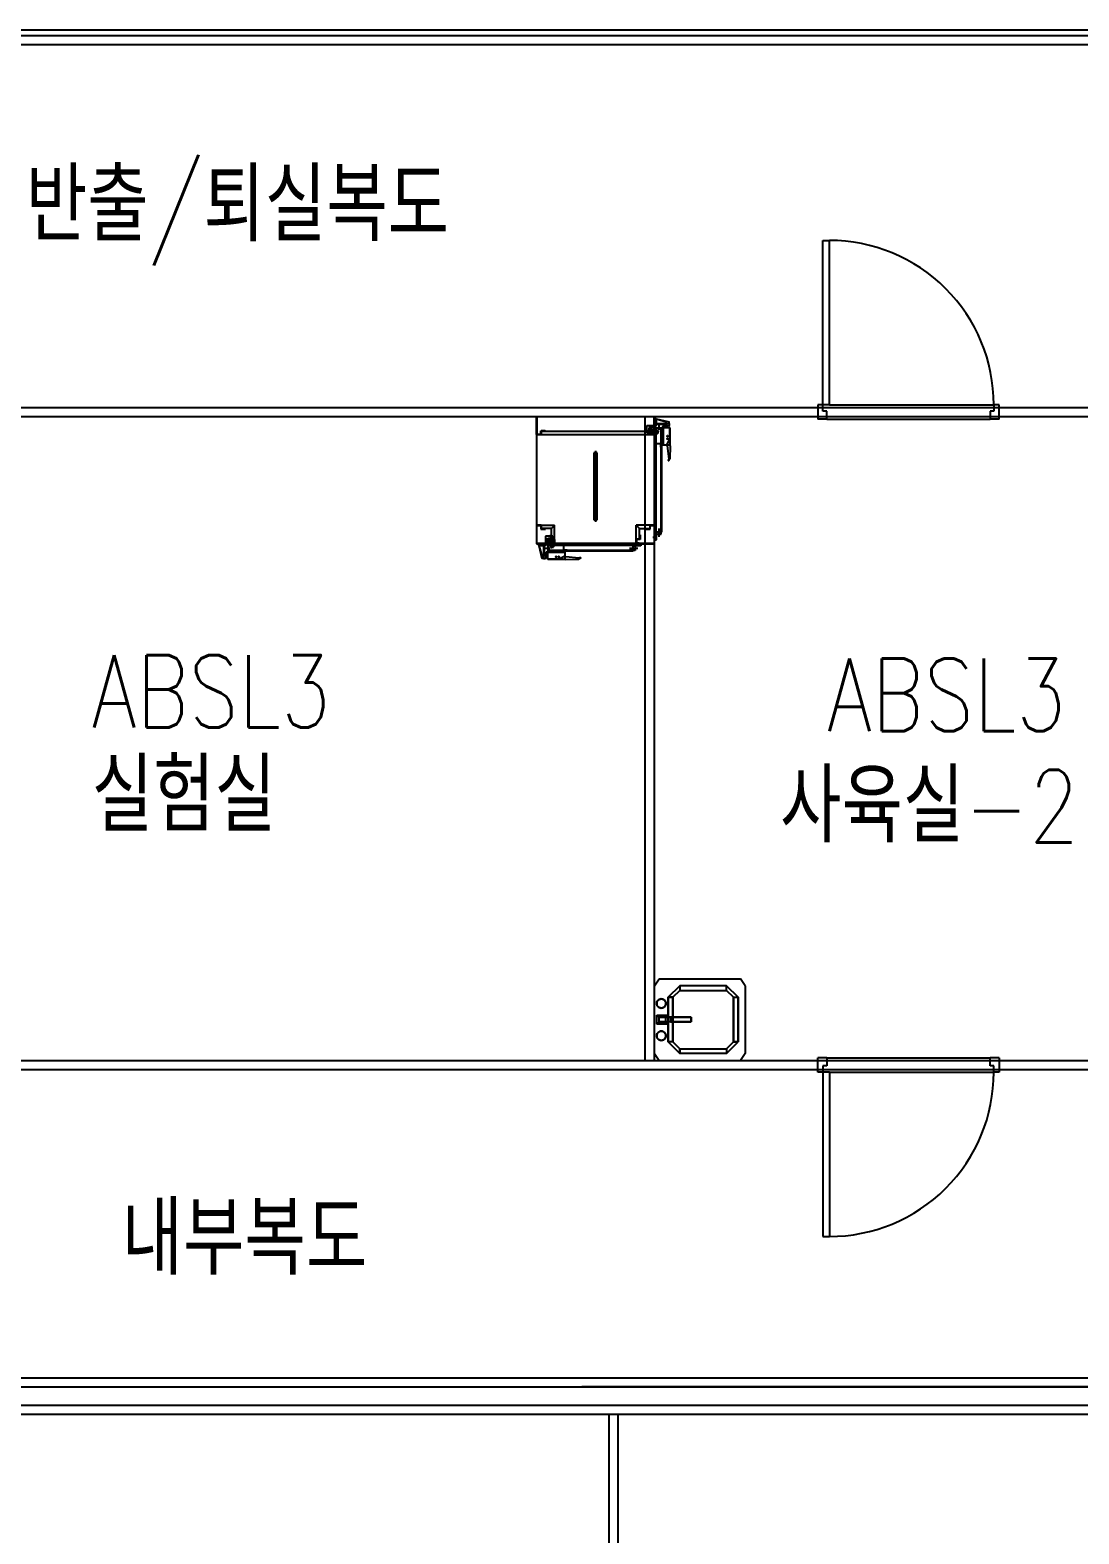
# Model space of a CAD drawing. Header units: millimetres. Extents: x 592430 to 684586, y -483905 to -416366.
# Drawn here: x 634892 to 640673, y -435768 to -427479 of the extents above; entities that cross this region are included whole.
import ezdxf

# ---------------------------------------------------------------- set-up
doc = ezdxf.new("R2010")
doc.units = ezdxf.units.MM
doc.header["$LTSCALE"] = 500
doc.layers.add('동물실', color=9, linetype='Continuous')
doc.layers.add('빌트인', color=1, linetype='Continuous')
doc.styles.add('GHD', font='simple.shx', dxfattribs={"bigfont": 'whgtxt.shx'})

# ---------------------------------------------------------------- blocks, each defined once
blk = doc.blocks.new('A$C5514002B')
at = {"layer": '빌트인', "color": 9}
for p, q in [((-352.5, 159.2), (-327.1, 197.3)), ((122.1, 197.3), (-327.1, 197.3)), ((147.5, 159.2), (122.1, 197.3)), ((-352.5, -214.6), (-352.5, 159.2)), ((-250.7, 159.2), (-314.4, 95.5)), ((-250.7, 159.2), (-314.4, 95.5)), ((-314.4, 95.5), (-314.4, -150.9)), ((-314.4, 95.5), (-288.9, 95.5)), ((-314.4, -150.9), (-314.4, 95.5)), ((-288.9, 95.5), (-314.4, 95.5)), ((-250.7, 133.7), (-288.9, 95.5)), ((-288.9, 95.5), (-250.7, 133.7)), ((-288.9, -150.9), (-288.9, 95.5)), ((-288.9, 95.5), (-288.9, -150.9)), ((-250.7, 159.2), (7.4, 159.2)), ((-250.7, 133.7), (-250.7, 159.2)), ((-250.7, 159.2), (7.4, 159.2)), ((-250.7, 133.7), (-250.7, 159.2)), ((7.4, 133.7), (-250.7, 133.7)), ((7.4, 133.7), (-250.7, 133.7)), ((71.1, 95.5), (7.4, 159.2)), ((7.4, 159.2), (7.4, 133.7)), ((7.4, 159.2), (71.1, 95.5)), ((7.4, 133.7), (7.4, 159.2)), ((7.4, 133.7), (45.6, 95.5)), ((45.6, 95.5), (7.4, 133.7)), ((45.6, 95.5), (45.6, -150.9)), ((45.6, 95.5), (71.1, 95.5)), ((45.6, -150.9), (45.6, 95.5)), ((45.6, 95.5), (71.1, 95.5)), ((71.1, -150.9), (71.1, 95.5)), ((71.1, 95.5), (71.1, -150.9)), ((96.5, 83.4), (91.3, 79.4)), ((91.3, 79.4), (96.5, 83.4)), ((96.5, 83.4), (91.3, 79.4)), ((91.3, 79.4), (96.5, 83.4)), ((102.7, 86), (96.5, 83.4)), ((96.5, 83.4), (102.7, 86)), ((102.7, 86), (96.5, 83.4)), ((96.5, 83.4), (102.7, 86)), ((109.3, 86.9), (102.7, 86)), ((102.7, 86), (109.3, 86.9)), ((109.3, 86.9), (102.7, 86)), ((102.7, 86), (109.3, 86.9)), ((115.9, 86), (109.3, 86.9)), ((109.3, 86.9), (115.9, 86)), ((115.9, 86), (109.3, 86.9)), ((109.3, 86.9), (115.9, 86)), ((122.1, 83.4), (115.9, 86)), ((115.9, 86), (122.1, 83.4)), ((122.1, 83.4), (115.9, 86)), ((115.9, 86), (122.1, 83.4)), ((127.3, 79.4), (122.1, 83.4)), ((122.1, 83.4), (127.3, 79.4)), ((127.3, 79.4), (122.1, 83.4)), ((122.1, 83.4), (127.3, 79.4)), ((147.5, 159.2), (147.5, -214.6)), ((84.7, 68), (83.9, 61.4)), ((83.9, 61.4), (84.7, 68)), ((84.7, 68), (83.9, 61.4)), ((83.9, 61.4), (84.7, 68)), ((83.9, 61.4), (84.7, 54.8)), ((84.7, 54.8), (83.9, 61.4)), ((83.9, 61.4), (84.7, 54.8)), ((84.7, 54.8), (83.9, 61.4)), ((87.3, 74.2), (84.7, 68)), ((84.7, 68), (87.3, 74.2)), ((87.3, 74.2), (84.7, 68)), ((84.7, 68), (87.3, 74.2)), ((84.7, 54.8), (87.3, 48.6)), ((87.3, 48.6), (84.7, 54.8)), ((84.7, 54.8), (87.3, 48.6)), ((87.3, 48.6), (84.7, 54.8)), ((91.3, 79.4), (87.3, 74.2)), ((87.3, 74.2), (91.3, 79.4)), ((91.3, 79.4), (87.3, 74.2)), ((87.3, 74.2), (91.3, 79.4)), ((87.3, 48.6), (91.3, 43.4)), ((91.3, 43.4), (87.3, 48.6)), ((87.3, 48.6), (91.3, 43.4)), ((91.3, 43.4), (87.3, 48.6)), ((91.3, 43.4), (96.5, 39.4)), ((96.5, 39.4), (91.3, 43.4)), ((91.3, 43.4), (96.5, 39.4)), ((96.5, 39.4), (91.3, 43.4)), ((96.5, 39.4), (102.7, 36.8)), ((102.7, 36.8), (96.5, 39.4)), ((96.5, 39.4), (102.7, 36.8)), ((102.7, 36.8), (96.5, 39.4)), ((109.3, 36), (102.7, 36.8)), ((102.7, 36.8), (109.3, 36)), ((109.3, 36), (102.7, 36.8)), ((102.7, 36.8), (109.3, 36)), ((109.3, 36), (115.9, 36.8)), ((115.9, 36.8), (109.3, 36)), ((109.3, 36), (115.9, 36.8)), ((115.9, 36.8), (109.3, 36)), ((115.9, 36.8), (122.1, 39.4)), ((122.1, 39.4), (115.9, 36.8)), ((115.9, 36.8), (122.1, 39.4)), ((122.1, 39.4), (115.9, 36.8)), ((122.1, 39.4), (127.3, 43.4)), ((127.3, 43.4), (122.1, 39.4)), ((122.1, 39.4), (127.3, 43.4)), ((127.3, 43.4), (122.1, 39.4)), ((131.3, 74.2), (127.3, 79.4)), ((127.3, 79.4), (131.3, 74.2)), ((131.3, 74.2), (127.3, 79.4)), ((127.3, 79.4), (131.3, 74.2)), ((127.3, 43.4), (131.3, 48.6)), ((131.3, 48.6), (127.3, 43.4)), ((127.3, 43.4), (131.3, 48.6)), ((131.3, 48.6), (127.3, 43.4)), ((133.9, 68), (131.3, 74.2)), ((131.3, 74.2), (133.9, 68)), ((133.9, 68), (131.3, 74.2)), ((131.3, 74.2), (133.9, 68)), ((131.3, 48.6), (133.9, 54.8)), ((133.9, 54.8), (131.3, 48.6)), ((131.3, 48.6), (133.9, 54.8)), ((133.9, 54.8), (131.3, 48.6)), ((134.7, 61.4), (133.9, 68)), ((133.9, 68), (134.7, 61.4)), ((134.7, 61.4), (133.9, 68)), ((133.9, 68), (134.7, 61.4)), ((133.9, 54.8), (134.7, 61.4)), ((134.7, 61.4), (133.9, 54.8)), ((133.9, 54.8), (134.7, 61.4)), ((134.7, 61.4), (133.9, 54.8)), ((-56.1, -14.9), (-56.1, -40.4)), ((58.4, -14.9), (-56.1, -14.9)), ((-56.1, -14.9), (-56.1, -40.4)), ((45.6, -14.9), (-56.1, -14.9)), ((-56.1, -40.4), (-56.1, -14.9)), ((-56.1, -14.9), (-56.1, -40.4)), ((-56.1, -14.9), (45.6, -14.9)), ((58.4, -14.9), (-56.1, -14.9)), ((-56.1, -40.4), (58.4, -40.4)), ((-56.1, -40.4), (45.6, -40.4)), ((-56.1, -40.4), (45.6, -40.4)), ((58.4, -40.4), (-56.1, -40.4)), ((45.6, -14.9), (45.6, -40.4)), ((45.6, -14.9), (83.9, -14.9)), ((45.6, -40.4), (45.6, -14.9)), ((58.4, -14.9), (45.6, -14.9)), ((45.6, -14.9), (83.9, -14.9)), ((45.6, -14.9), (58.4, -14.9)), ((83.9, -40.4), (45.6, -40.4)), ((45.6, -40.4), (58.4, -40.4)), ((45.6, -40.4), (58.4, -40.4)), ((83.9, -40.4), (45.6, -40.4)), ((58.4, -40.4), (58.4, -14.9)), ((58.4, -14.9), (122.1, -14.9)), ((58.4, -40.4), (58.4, -14.9)), ((58.4, -14.9), (122.1, -14.9)), ((122.1, -40.4), (58.4, -40.4)), ((58.4, -40.4), (122.1, -40.4)), ((71.1, -2.2), (83.9, -14.9)), ((71.1, -53.1), (71.1, -2.2)), ((71.1, -2.2), (134.7, -2.2)), ((83.9, -14.9), (71.1, -2.2)), ((83.9, -40.4), (71.1, -53.1)), ((71.1, -53.1), (83.9, -40.4)), ((134.7, -53.1), (71.1, -53.1)), ((83.9, -14.9), (83.9, -40.4)), ((83.9, -14.9), (83.9, -40.4)), ((122.1, -14.9), (83.9, -14.9)), ((122.1, -40.4), (83.9, -40.4)), ((122.1, -14.9), (134.7, -2.2)), ((122.1, -14.9), (134.7, -2.2)), ((122.1, -14.9), (122.1, -40.4)), ((122.1, -14.9), (122.1, -40.4)), ((122.1, -40.4), (134.7, -53.1)), ((122.1, -40.4), (134.7, -53.1)), ((134.7, -2.2), (134.7, -53.1)), ((-314.4, -150.9), (-250.7, -214.6)), ((-288.9, -150.9), (-314.4, -150.9)), ((-250.7, -214.6), (-314.4, -150.9)), ((-288.9, -150.9), (-314.4, -150.9)), ((-250.7, -189.1), (-288.9, -150.9)), ((-288.9, -150.9), (-250.7, -189.1)), ((7.4, -214.6), (71.1, -150.9)), ((45.6, -150.9), (7.4, -189.1)), ((71.1, -150.9), (7.4, -214.6)), ((7.4, -189.1), (45.6, -150.9)), ((71.1, -150.9), (45.6, -150.9)), ((45.6, -150.9), (71.1, -150.9)), ((84.7, -110.2), (83.9, -116.8)), ((84.7, -110.2), (83.9, -116.8)), ((83.9, -116.8), (84.7, -110.2)), ((84.7, -110.2), (83.9, -116.8)), ((83.9, -116.8), (84.7, -123.3)), ((84.7, -123.3), (83.9, -116.8)), ((83.9, -116.8), (84.7, -123.3)), ((84.7, -123.3), (83.9, -116.8)), ((87.3, -104), (84.7, -110.2)), ((84.7, -110.2), (87.3, -104)), ((87.3, -104), (84.7, -110.2)), ((84.7, -110.2), (87.3, -104)), ((84.7, -123.3), (87.3, -129.5)), ((87.3, -129.5), (84.7, -123.3)), ((84.7, -123.3), (87.3, -129.5)), ((87.3, -129.5), (84.7, -123.3)), ((91.3, -98.8), (87.3, -104)), ((87.3, -104), (91.3, -98.8)), ((91.3, -98.8), (87.3, -104)), ((87.3, -104), (91.3, -98.8)), ((87.3, -129.5), (91.3, -134.8)), ((91.3, -134.8), (87.3, -129.5)), ((87.3, -129.5), (91.3, -134.8)), ((91.3, -134.8), (87.3, -129.5)), ((96.5, -94.8), (91.3, -98.8)), ((91.3, -98.8), (96.5, -94.8)), ((96.5, -94.8), (91.3, -98.8)), ((91.3, -98.8), (96.5, -94.8)), ((91.3, -134.8), (96.5, -138.8)), ((96.5, -138.8), (91.3, -134.8)), ((91.3, -134.8), (96.5, -138.8)), ((96.5, -138.8), (91.3, -134.8)), ((102.7, -92.2), (96.5, -94.8)), ((96.5, -94.8), (102.7, -92.2)), ((102.7, -92.2), (96.5, -94.8)), ((96.5, -94.8), (102.7, -92.2)), ((96.5, -138.8), (102.7, -141.4)), ((102.7, -141.4), (96.5, -138.8)), ((96.5, -138.8), (102.7, -141.4)), ((102.7, -141.4), (96.5, -138.8)), ((109.3, -91.3), (102.7, -92.2)), ((102.7, -92.2), (109.3, -91.3)), ((109.3, -91.3), (102.7, -92.2)), ((102.7, -92.2), (109.3, -91.3)), ((102.7, -141.4), (109.3, -142.2)), ((109.3, -142.2), (102.7, -141.4)), ((102.7, -141.4), (109.3, -142.2)), ((109.3, -142.2), (102.7, -141.4)), ((115.9, -92.2), (109.3, -91.3)), ((109.3, -91.3), (115.9, -92.2)), ((115.9, -92.2), (109.3, -91.3)), ((109.3, -91.3), (115.9, -92.2)), ((109.3, -142.2), (115.9, -141.4)), ((115.9, -141.4), (109.3, -142.2)), ((109.3, -142.2), (115.9, -141.4)), ((115.9, -141.4), (109.3, -142.2)), ((122.1, -94.8), (115.9, -92.2)), ((115.9, -92.2), (122.1, -94.8)), ((122.1, -94.8), (115.9, -92.2)), ((115.9, -92.2), (122.1, -94.8)), ((115.9, -141.4), (122.1, -138.8)), ((122.1, -138.8), (115.9, -141.4)), ((115.9, -141.4), (122.1, -138.8)), ((122.1, -138.8), (115.9, -141.4)), ((127.3, -98.8), (122.1, -94.8)), ((122.1, -94.8), (127.3, -98.8)), ((127.3, -98.8), (122.1, -94.8)), ((122.1, -94.8), (127.3, -98.8)), ((122.1, -138.8), (127.3, -134.8)), ((127.3, -134.8), (122.1, -138.8)), ((122.1, -138.8), (127.3, -134.8)), ((127.3, -134.8), (122.1, -138.8)), ((131.3, -104), (127.3, -98.8)), ((127.3, -98.8), (131.3, -104)), ((131.3, -104), (127.3, -98.8)), ((127.3, -98.8), (131.3, -104)), ((127.3, -134.8), (131.3, -129.5)), ((131.3, -129.5), (127.3, -134.8)), ((127.3, -134.8), (131.3, -129.5)), ((131.3, -129.5), (127.3, -134.8)), ((133.9, -110.2), (131.3, -104)), ((131.3, -104), (133.9, -110.2)), ((133.9, -110.2), (131.3, -104)), ((131.3, -104), (133.9, -110.2)), ((131.3, -129.5), (133.9, -123.3)), ((133.9, -123.3), (131.3, -129.5)), ((131.3, -129.5), (133.9, -123.3)), ((133.9, -123.3), (131.3, -129.5)), ((134.7, -116.8), (133.9, -110.2)), ((133.9, -110.2), (134.7, -116.8)), ((134.7, -116.8), (133.9, -110.2)), ((133.9, -110.2), (134.7, -116.8)), ((133.9, -123.3), (134.7, -116.8)), ((134.7, -116.8), (133.9, -123.3)), ((133.9, -123.3), (134.7, -116.8)), ((134.7, -116.8), (133.9, -123.3)), ((-352.5, -214.6), (-327.1, -252.7)), ((7.4, -189.1), (-250.7, -189.1)), ((7.4, -189.1), (-250.7, -189.1)), ((-250.7, -189.1), (-250.7, -214.6)), ((-250.7, -189.1), (-250.7, -214.6)), ((-250.7, -214.6), (7.4, -214.6)), ((-250.7, -214.6), (7.4, -214.6)), ((7.4, -214.6), (7.4, -189.1)), ((7.4, -214.6), (7.4, -189.1)), ((147.5, -214.6), (122.1, -252.7)), ((122.1, -252.7), (-327.1, -252.7))]:
    blk.add_line(p, q, dxfattribs=at)

msp = doc.modelspace()

# ---------------------------------------------------------------- linework, layer by layer
at = {"layer": '동물실', "color": 251}
for p, q in [((660282.8, -427478.5), (624832.8, -427478.6)), ((631632.8, -427508.5), (640932.8, -427508.5)), ((631632.8, -427558.5), (640932.8, -427558.5)), ((639262.1, -429543.5), (639262.1, -428638.2)), ((639262.1, -428638.2), (639297.4, -428638.2)), ((639297.4, -429543.5), (639297.4, -428638.2)), ((630482.8, -429558.5), (643332.8, -429558.5)), ((639262.1, -429543.5), (639232.8, -429543.5)), ((639232.8, -429543.5), (639232.8, -429623.5)), ((639232.8, -429558.5), (639232.8, -429608.5)), ((639232.8, -429558.5), (639232.8, -429608.5)), ((639262.1, -429579.3), (639262.1, -429543.5)), ((639297.4, -429543.5), (639262.1, -429543.5)), ((639282.6, -429579.3), (639262.1, -429579.3)), ((639282.6, -429623.5), (639282.6, -429579.3)), ((639297.4, -429543.5), (640203.4, -429543.5)), ((640182.9, -429579.3), (640182.9, -429623.5)), ((640203.4, -429579.3), (640182.9, -429579.3)), ((640203.4, -429579.3), (640182.9, -429579.3)), ((640203.4, -429543.5), (640203.4, -429579.3)), ((640232.8, -429543.5), (640203.4, -429543.5)), ((640232.8, -429623.5), (640232.8, -429543.5)), ((640232.8, -429608.5), (640232.8, -429558.5)), ((624882.8, -429608.5), (643332.8, -429608.5)), ((637682.8, -429608.5), (637682.8, -429708.5)), ((637682.8, -429708.5), (637682.8, -429608.5)), ((637682.8, -429608.5), (638332.8, -429608.5)), ((637682.8, -429621.5), (637682.8, -429656.5)), ((637682.8, -429626.5), (637682.8, -429661.5)), ((637684, -429707.3), (637684, -429609.7)), ((638331.6, -429609.7), (637684, -429609.7)), ((637684, -429609.7), (637684, -429707.3)), ((638282.8, -433158.5), (638282.8, -429608.5)), ((638291.6, -429659), (638331.6, -429659)), ((638291.6, -429699), (638291.6, -429659)), ((638331.6, -429707.3), (638331.6, -429609.7)), ((638331.6, -429659), (638331.6, -429699)), ((638332.8, -433158.5), (638332.8, -429608.5)), ((638332.8, -429608.5), (638332.8, -429708.5)), ((638342.8, -429621.5), (638332.8, -429621.5)), ((638332.8, -429621.5), (638332.8, -429656.5)), ((638342.8, -429626.5), (638332.8, -429626.5)), ((638332.8, -429626.5), (638332.8, -429661.5)), ((638332.8, -429656.5), (638342.8, -429656.5)), ((638332.8, -429661.5), (638342.8, -429661.5)), ((638342.8, -429656.5), (638342.8, -429621.5)), ((638342.8, -429621.5), (638397.8, -429637.5)), ((638342.8, -429621.5), (638414.8, -429637.5)), ((638342.8, -429661.5), (638342.8, -429626.5)), ((638342.8, -429626.5), (638342.8, -429652.5)), ((638342.8, -429626.5), (638342.8, -429652.5)), ((638342.8, -429647.5), (638397.8, -429647.5)), ((638342.8, -429647.5), (638414.8, -429647.5)), ((638381.8, -429653.5), (638342.8, -429653.5)), ((638398.8, -429653.5), (638342.8, -429653.5)), ((638357.8, -429652.8), (638357.8, -429682.9)), ((638381.8, -429647.5), (638381.8, -429655.5)), ((638396.8, -429649.5), (638381.8, -429649.5)), ((638381.8, -429655.5), (638385.7, -429663.3)), ((638396.8, -429655.5), (638392.8, -429663.3)), ((638395.5, -429655.5), (638395.5, -429671.5)), ((638396.8, -429647.5), (638396.8, -429655.5)), ((638397.8, -429647.5), (638397.8, -429637.5)), ((638413.8, -429649.5), (638398.8, -429649.5)), ((638398.8, -429652.5), (638398.8, -429660.5)), ((638398.8, -429655.5), (638402.7, -429663.3)), ((638413.8, -429655.5), (638409.8, -429663.3)), ((638413.8, -429647.5), (638413.8, -429655.5)), ((638414.8, -429647.5), (638414.8, -429637.5)), ((639282.6, -429623.5), (639232.8, -429623.5)), ((639282.6, -429623.5), (640182.9, -429623.5)), ((640232.8, -429623.5), (640182.9, -429623.5)), ((637682.8, -429708.5), (637682.8, -430309.7)), ((637682.8, -429708.5), (637707.8, -429708.5)), ((637707.8, -429708.5), (637682.8, -429708.5)), ((637684, -429707.3), (637706.6, -429707.3)), ((637684, -430308.5), (637684, -429708.5)), ((637706.6, -429707.3), (637706.6, -429687.3)), ((637706.6, -429687.3), (637731.6, -429687.3)), ((637731.6, -429688.5), (637707.8, -429688.5)), ((637707.8, -429688.5), (637707.8, -429708.5)), ((638307.8, -429690.5), (637707.8, -429690.5)), ((637707.8, -429690.5), (637707.8, -429708.5)), ((637707.8, -429708.5), (638307.8, -429708.5)), ((637726.6, -429684.1), (637726.6, -429694.7)), ((637731.6, -429688.5), (637731.6, -429687.3)), ((638284, -429688.5), (638284, -429687.3)), ((638284, -429687.3), (638309, -429687.3)), ((638307.8, -429688.5), (638284, -429688.5)), ((638289, -429682.3), (638289, -429697.7)), ((638331.6, -429699), (638291.6, -429699)), ((638339.5, -429671.5), (638302.5, -429671.5)), ((638302.5, -429671.5), (638302.5, -429686.5)), ((638302.5, -429686.5), (638339.5, -429686.5)), ((638307.8, -429708.5), (638307.8, -429688.5)), ((638307.8, -429708.5), (638307.8, -429690.5)), ((638332.8, -429708.5), (638307.8, -429708.5)), ((638309, -429687.3), (638309, -429707.3)), ((638309, -429707.3), (638331.6, -429707.3)), ((638310.1, -429674.5), (638316.1, -429674.5)), ((638316.1, -429683.5), (638310.1, -429683.5)), ((638346.6, -429673.5), (638334.8, -429673.5)), ((638339.5, -429686.5), (638339.5, -429671.5)), ((638339.5, -429671.5), (638371.5, -429671.5)), ((638353.2, -429685.3), (638339.5, -429685.3)), ((638352, -429686.5), (638339.5, -429686.5)), ((638339.5, -429701.5), (638350.8, -429701.5)), ((638339.5, -429758.5), (638339.5, -429701.5)), ((638370.3, -429672.7), (638340.7, -429672.7)), ((638340.7, -429672.7), (638340.7, -430244.3)), ((638340.7, -429702.7), (638340.7, -429757.3)), ((638352, -429702.7), (638340.7, -429702.7)), ((638350.8, -429686.5), (638352, -429686.5)), ((638350.8, -429701.5), (638350.8, -429686.5)), ((638352, -429686.5), (638352, -429702.7)), ((638352, -429693.3), (638352, -429686.5)), ((638353.2, -429693.3), (638352, -429693.3)), ((638353.2, -429685.3), (638353.2, -429693.3)), ((638370.3, -430244.3), (638370.3, -429672.7)), ((638419.5, -429671.5), (638371.5, -429671.5)), ((638371.5, -429671.5), (638371.5, -429765.5)), ((638371.5, -429671.5), (638371.5, -430245.5)), ((638377.5, -429668.5), (638377.5, -429671.5)), ((638380.5, -429671.5), (638380.5, -429765.5)), ((638416.5, -429733.5), (638399.5, -429765.5)), ((638414.1, -429671.5), (638416.5, -429676.5)), ((638416.5, -429676.5), (638416.5, -429733.5)), ((638419.5, -429765.5), (638419.5, -429671.5)), ((638419.5, -429770.5), (638419.5, -429671.5)), ((638017, -429808.9), (637998.5, -429808.9)), ((637998.5, -429808.9), (637998.5, -430178.6)), ((638017, -429821.9), (637998.5, -429821.9)), ((638013.8, -429825.1), (638001.7, -429825.1)), ((638001.7, -429825.1), (638001.7, -430162.5)), ((638007.8, -429798.4), (638007.8, -430189.2)), ((638013.8, -430162.5), (638013.8, -429825.1)), ((638017, -430178.6), (638017, -429808.9)), ((638369.1, -429758.5), (638339.5, -429758.5)), ((638340.7, -429757.3), (638370.3, -429757.3)), ((638369.1, -429777.3), (638369.1, -429758.5)), ((638370.3, -429777.3), (638369.1, -429777.3)), ((638370.3, -429757.3), (638370.3, -429777.3)), ((638371.5, -429765.5), (638419.5, -429765.5)), ((638404.5, -429770.5), (638399.5, -429765.5)), ((638413.5, -429842.5), (638404.5, -429770.5)), ((638419.5, -429770.5), (638417.5, -429842.5)), ((638409.5, -429852.5), (638413.5, -429842.5)), ((638412.5, -429852.5), (638409.5, -429852.5)), ((638412.5, -429852.5), (638417.5, -429842.5)), ((638001.7, -430162.5), (638013.8, -430162.5)), ((637707.8, -430208.5), (637684, -430208.5)), ((637684, -430209.7), (637706.6, -430209.7)), ((637706.6, -430209.7), (637706.6, -430229.7)), ((637706.6, -430229.7), (637732.8, -430229.7)), ((637707.8, -430226.5), (637707.8, -430208.5)), ((637707.8, -430228.5), (637707.8, -430208.5)), ((637732.8, -430228.5), (637707.8, -430228.5)), ((637708.8, -430208.5), (637782.8, -430208.5)), ((637708.8, -430208.5), (637708.8, -430226.5)), ((637708.8, -430208.5), (637782.8, -430208.5)), ((637764.8, -430226.5), (637708.8, -430226.5)), ((637732.8, -430229.7), (637732.8, -430228.5)), ((637782.8, -430208.5), (637764.8, -430226.5)), ((637782.8, -430208.5), (637764.8, -430226.5)), ((637764.8, -430283.7), (637764.8, -430226.5)), ((637782.8, -430283.7), (637782.8, -430208.5)), ((637782.8, -430283.7), (637782.8, -430208.5)), ((637998.5, -430165.7), (638017, -430165.7)), ((637998.5, -430178.6), (638017, -430178.6)), ((638232.8, -430208.5), (638250.8, -430226.5)), ((638232.8, -430283.7), (638232.8, -430208.5)), ((638306.8, -430208.5), (638232.8, -430208.5)), ((638250.8, -430283.7), (638250.8, -430226.5)), ((638250.8, -430226.5), (638306.8, -430226.5)), ((638282.8, -430228.5), (638282.8, -430229.7)), ((638307.8, -430228.5), (638282.8, -430228.5)), ((638282.8, -430229.7), (638309, -430229.7)), ((638306.8, -430208.5), (638306.8, -430226.5)), ((638307.8, -430208.5), (638307.8, -430226.5)), ((638307.8, -430208.5), (638307.8, -430228.5)), ((638332.8, -430208.5), (638307.8, -430208.5)), ((638309, -430209.7), (638331.6, -430209.7)), ((638309, -430229.7), (638309, -430209.7)), ((638331.6, -430209.7), (638331.6, -430308.5)), ((638332.8, -430309.7), (638332.8, -430208.5)), ((638332.8, -430246.5), (638332.8, -430255.5)), ((638332.8, -430246.5), (638344.8, -430246.5)), ((638371.5, -430245.5), (638339.5, -430245.5)), ((638340.7, -430244.3), (638370.3, -430244.3)), ((638370.8, -430245.5), (638344.8, -430245.5)), ((638344.8, -430245.5), (638344.8, -430256.5)), ((638370.8, -430245.5), (638344.8, -430245.5)), ((638357.8, -430225.5), (638357.8, -430271.9)), ((638357.8, -430243.7), (638357.8, -430250.4)), ((638370.8, -430256.5), (638370.8, -430245.5)), ((638370.8, -430256.5), (638370.8, -430245.5)), ((637682.8, -430309.7), (638332.8, -430309.7)), ((637682.8, -430309.7), (637782.8, -430309.7)), ((638331.6, -430308.5), (637684, -430308.5)), ((637781.6, -430308.5), (637684, -430308.5)), ((637695.8, -430319.7), (637695.8, -430309.7)), ((637695.8, -430319.7), (637711.8, -430391.7)), ((637695.8, -430319.7), (637711.8, -430374.7)), ((637730.8, -430319.7), (637695.8, -430319.7)), ((637700.8, -430319.7), (637700.8, -430309.7)), ((637700.8, -430319.7), (637726.8, -430319.7)), ((637700.8, -430319.7), (637726.8, -430319.7)), ((637735.8, -430319.7), (637700.8, -430319.7)), ((637721.8, -430319.7), (637721.8, -430391.7)), ((637721.8, -430319.7), (637721.8, -430374.7)), ((637727.8, -430375.7), (637727.8, -430319.7)), ((637727.8, -430358.7), (637727.8, -430319.7)), ((637730.8, -430309.7), (637730.8, -430319.7)), ((637773.3, -430268.5), (637733.3, -430268.5)), ((637733.3, -430268.5), (637733.3, -430308.5)), ((637733.3, -430308.5), (637773.3, -430308.5)), ((637733.3, -430308.5), (637773.3, -430308.5)), ((637735.8, -430309.7), (637735.8, -430319.7)), ((637745.8, -430279.4), (637760.8, -430279.4)), ((637745.8, -430316.4), (637745.8, -430279.4)), ((637745.8, -430316.4), (637745.8, -430348.4)), ((637760.8, -430316.4), (637745.8, -430316.4)), ((637747, -430317.6), (638214.6, -430317.6)), ((637747, -430347.2), (637747, -430317.6)), ((637747.8, -430323.5), (637747.8, -430311.7)), ((637748.8, -430287), (637748.8, -430293)), ((637757.8, -430293), (637757.8, -430287)), ((637759.6, -430330.1), (637759.6, -430316.4)), ((637760.8, -430279.4), (637760.8, -430316.4)), ((637760.8, -430328.9), (637760.8, -430316.4)), ((637775.8, -430327.7), (637760.8, -430327.7)), ((637760.8, -430327.7), (637760.8, -430328.9)), ((637767.6, -430328.9), (637760.8, -430328.9)), ((637760.8, -430328.9), (637777, -430328.9)), ((637762.8, -430260.9), (637761.6, -430260.9)), ((637761.6, -430260.9), (637761.6, -430285.9)), ((637761.6, -430285.9), (637781.6, -430285.9)), ((637762.8, -430284.7), (637762.8, -430260.9)), ((637782.8, -430284.7), (637762.8, -430284.7)), ((637782.8, -430283.7), (637764.8, -430283.7)), ((637767.6, -430330.1), (637767.6, -430328.9)), ((637773.3, -430308.5), (637773.3, -430268.5)), ((637832.8, -430316.4), (637775.8, -430316.4)), ((637775.8, -430316.4), (637775.8, -430327.7)), ((637777, -430328.9), (637777, -430317.6)), ((637777, -430317.6), (637831.6, -430317.6)), ((637781.6, -430285.9), (637781.6, -430308.5)), ((637782.8, -430309.7), (637782.8, -430284.7)), ((637831.6, -430317.6), (637831.6, -430347.2)), ((637832.8, -430346), (637832.8, -430316.4)), ((638208.8, -430308.5), (638188.3, -430308.5)), ((638332.8, -430309.7), (638208.8, -430309.7)), ((638210, -430308.5), (638331.6, -430308.5)), ((638214.6, -430317.6), (638214.6, -430347.2)), ((638215.8, -430348.4), (638215.8, -430316.4)), ((638215.8, -430347.7), (638215.8, -430321.7)), ((638215.8, -430321.7), (638226.8, -430321.7)), ((638215.8, -430347.7), (638215.8, -430321.7)), ((638216.8, -430309.7), (638216.8, -430321.7)), ((638216.8, -430309.7), (638225.8, -430309.7)), ((638260.8, -430309.7), (638225.8, -430309.7)), ((638260.8, -430309.7), (638225.8, -430309.7)), ((638225.8, -430309.7), (638225.8, -430321.7)), ((638260.8, -430309.7), (638225.8, -430309.7)), ((638232.8, -430310.7), (638225.8, -430310.7)), ((638232.2, -430319.7), (638225.8, -430319.7)), ((638226.8, -430321.7), (638226.8, -430347.7)), ((638319.8, -430309.7), (638230.8, -430309.7)), ((638319.8, -430309.7), (638230.8, -430309.7)), ((638319.8, -430309.7), (638230.8, -430309.7)), ((638232.8, -430283.7), (638250.8, -430283.7)), ((638232.8, -430284.7), (638252.8, -430284.7)), ((638232.8, -430309.7), (638232.8, -430284.7)), ((638232.8, -430320.7), (638232.8, -430309.7)), ((638232.8, -430309.7), (638258.3, -430309.7)), ((638232.8, -430309.7), (638258.3, -430309.7)), ((638258.3, -430320.7), (638232.8, -430320.7)), ((638234, -430285.9), (638234, -430308.5)), ((638254, -430285.9), (638234, -430285.9)), ((638245.8, -430325.5), (638245.8, -430300.8)), ((638252.8, -430260.9), (638254, -430260.9)), ((638252.8, -430284.7), (638252.8, -430260.9)), ((638254, -430260.9), (638254, -430285.9)), ((638258.3, -430309.7), (638258.3, -430320.7)), ((638258.3, -430309.7), (638258.3, -430320.7)), ((638348.7, -430275.5), (638323.9, -430275.5)), ((638332.8, -430255.5), (638344.8, -430255.5)), ((638332.8, -430262.5), (638332.8, -430288)), ((638332.8, -430262.5), (638332.8, -430288)), ((638343.8, -430262.5), (638332.8, -430262.5)), ((638332.8, -430288), (638343.8, -430288)), ((638332.8, -430288), (638343.8, -430288)), ((638333.8, -430262.5), (638333.8, -430255.5)), ((638342.8, -430261.9), (638342.8, -430255.5)), ((638343.8, -430288), (638343.8, -430262.5)), ((638344.8, -430256.5), (638370.8, -430256.5)), ((637721.8, -430374.7), (637711.8, -430374.7)), ((637721.8, -430391.7), (637711.8, -430391.7)), ((637721.8, -430358.7), (637729.8, -430358.7)), ((637721.8, -430373.7), (637729.8, -430373.7)), ((637721.8, -430390.7), (637729.8, -430390.7)), ((637723.8, -430373.7), (637723.8, -430358.7)), ((637723.8, -430390.7), (637723.8, -430375.7)), ((637726.8, -430375.7), (637734.8, -430375.7)), ((637727.1, -430334.7), (637757.2, -430334.7)), ((637729.8, -430358.7), (637737.6, -430362.6)), ((637729.8, -430373.7), (637737.6, -430369.7)), ((637729.8, -430372.4), (637745.8, -430372.4)), ((637729.8, -430375.7), (637737.6, -430379.6)), ((637729.8, -430390.7), (637737.6, -430386.7)), ((637742.8, -430354.4), (637745.8, -430354.4)), ((637745.8, -430348.4), (638215.8, -430348.4)), ((637745.8, -430348.4), (637839.8, -430348.4)), ((637745.8, -430396.4), (637745.8, -430348.4)), ((637745.8, -430357.4), (637839.8, -430357.4)), ((637745.8, -430391), (637750.8, -430393.4)), ((637844.8, -430396.4), (637745.8, -430396.4)), ((637839.8, -430396.4), (637745.8, -430396.4)), ((638214.6, -430347.2), (637747, -430347.2)), ((637750.8, -430393.4), (637807.8, -430393.4)), ((637759.6, -430330.1), (637767.6, -430330.1)), ((637807.8, -430393.4), (637839.8, -430376.4)), ((637831.6, -430347.2), (637851.6, -430347.2)), ((637851.6, -430346), (637832.8, -430346)), ((637839.8, -430348.4), (637839.8, -430396.4)), ((637844.8, -430381.4), (637839.8, -430376.4)), ((637916.8, -430390.4), (637844.8, -430381.4)), ((637844.8, -430396.4), (637916.8, -430394.4)), ((637851.6, -430347.2), (637851.6, -430346)), ((637926.8, -430386.4), (637916.8, -430390.4)), ((637926.8, -430389.4), (637916.8, -430394.4)), ((637926.8, -430389.4), (637926.8, -430386.4)), ((638195.8, -430334.7), (638242.2, -430334.7)), ((638214, -430334.7), (638220.7, -430334.7)), ((638226.8, -430347.7), (638215.8, -430347.7)), ((638226.8, -430347.7), (638215.8, -430347.7)), ((639232.8, -433223.5), (639232.8, -433143.5)), ((639282.6, -433143.5), (639232.8, -433143.5)), ((639282.6, -433143.5), (639282.6, -433187.6)), ((639282.6, -433143.5), (640182.9, -433143.5)), ((640182.9, -433187.6), (640182.9, -433143.5)), ((640232.8, -433143.5), (640182.9, -433143.5)), ((640232.8, -433143.5), (640232.8, -433223.5)), ((634832.8, -433158.5), (641132.8, -433158.5)), ((634832.8, -433208.5), (641182.8, -433208.5)), ((639232.8, -433208.5), (639232.8, -433158.5)), ((639232.8, -433208.5), (639232.8, -433158.5)), ((639262.1, -433223.5), (639232.8, -433223.5)), ((639262.1, -433187.6), (639262.1, -433223.5)), ((639282.6, -433187.6), (639262.1, -433187.6)), ((639262.1, -433223.5), (639262.1, -434128.7)), ((639297.4, -433223.5), (639262.1, -433223.5)), ((639297.4, -433223.5), (639297.4, -434128.7)), ((639297.4, -433223.5), (640203.4, -433223.5)), ((640203.4, -433187.6), (640182.9, -433187.6)), ((640203.4, -433187.6), (640182.9, -433187.6)), ((640203.4, -433223.5), (640203.4, -433187.6)), ((640232.8, -433223.5), (640203.4, -433223.5)), ((640232.8, -433158.5), (640232.8, -433208.5)), ((639262.1, -434128.7), (639297.4, -434128.7)), ((626032.8, -434908.5), (643282.8, -434908.5)), ((626032.8, -434958.5), (643282.8, -434958.5)), ((640932.8, -434958.5), (637932.8, -434958.5)), ((631682.8, -435058.5), (640882.8, -435058.5)), ((631682.8, -435108.5), (640882.8, -435108.5)), ((638082.8, -441784.6), (638082.8, -435108.5)), ((638132.8, -441834.5), (638132.8, -435108.5))]:
    msp.add_line(p, q, dxfattribs=at)
for centre in [(638404.5, -429716.5), (638404.5, -429731.5), (638410, -429750.9), (637790.8, -430381.4), (637805.8, -430381.4), (637825.3, -430386.9)]:
    msp.add_circle(centre, 2.5, dxfattribs=at)
for centre, radius, start, end in [((639298.7, -429542.9), 904.7, 359.96385, 90.08492), ((638394.8, -429673.5), 18, 87.7639, 163.94207), ((638389.3, -429661.5), 4, 201.75905, 338.24095), ((638406.3, -429661.5), 4, 201.75905, 338.24095), ((638310.1, -429679), 4.5, 90, 270), ((638316.1, -429679), 4.5, 270, 90), ((637753.3, -430287), 4.5, 0, 180), ((637753.3, -430293), 4.5, 180, 0), ((637747.8, -430371.7), 18, 106.05793, 182.2361), ((637735.8, -430366.2), 4, 291.75905, 68.24095), ((637735.8, -430383.2), 4, 291.75905, 68.24095), ((639298.7, -433224), 904.7, 269.91508, 0.03615)]:
    msp.add_arc(centre, radius, start, end, dxfattribs=at)

# ---------------------------------------------------------------- block references
at = {"layer": '동물실', "color": 251, "rotation": 180}
msp.add_blockref('A$C5514002B', (638480.3, -432961.1), dxfattribs=at)

# ---------------------------------------------------------------- texts
at = {"layer": '동물실', "color": 251, "style": 'GHD', "width": 0.8}
for s, p in [('반출/퇴실복도', (634868.4, -428642.7)), ('ABSL3', (635231.7, -431323.5)), ('ABSL3', (639284.6, -431342.9)), ('실험실', (635231.7, -431897.2)), ('사육실-2', (639025.6, -431956.5)), ('내부복도', (635395.9, -434341.1))]:
    msp.add_text(s, height=400, dxfattribs=at).set_placement(p)

doc.saveas('drawing.dxf')
